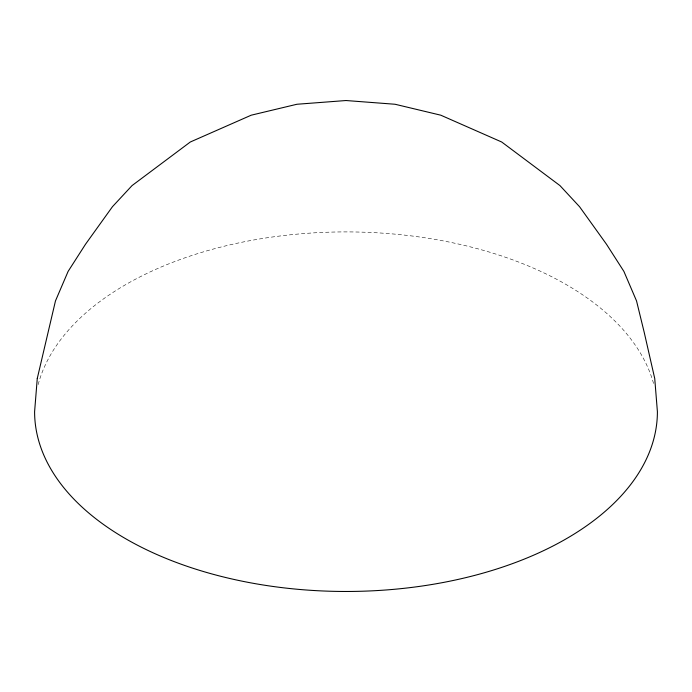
<?xml version="1.0" encoding="UTF-8"?>
<svg xmlns="http://www.w3.org/2000/svg" width="692" height="692" viewBox="0 0 692 692"><rect width="100%" height="100%" fill="white"/><g stroke="black" fill="none" stroke-linecap="round" stroke-linejoin="round"><path stroke-width="0.52" stroke-dasharray="3.46 2.59" d="M38.164 384.579A311.4 179.782 0 0 1 346 231.907A311.4 179.782 0 0 1 653.836 384.579"/><path stroke-width="1.04" d="M37.264 378.498L34.6 411.688A311.4 179.782 0 0 0 346 591.47A311.4 179.782 0 0 0 657.4 411.688L654.736 378.498L644.217 332.368L636.536 300.933L623.89 271.402L606.495 244.259L579.55 206.709L559.949 185.586L501.7 142.007L440.787 115.192L395.063 104.258L346 100.53L296.937 104.258L251.213 115.192L190.3 142.007L132.051 185.586L112.45 206.709L85.505 244.259L68.11 271.402L55.464 300.933L37.264 378.498"/></g></svg>
